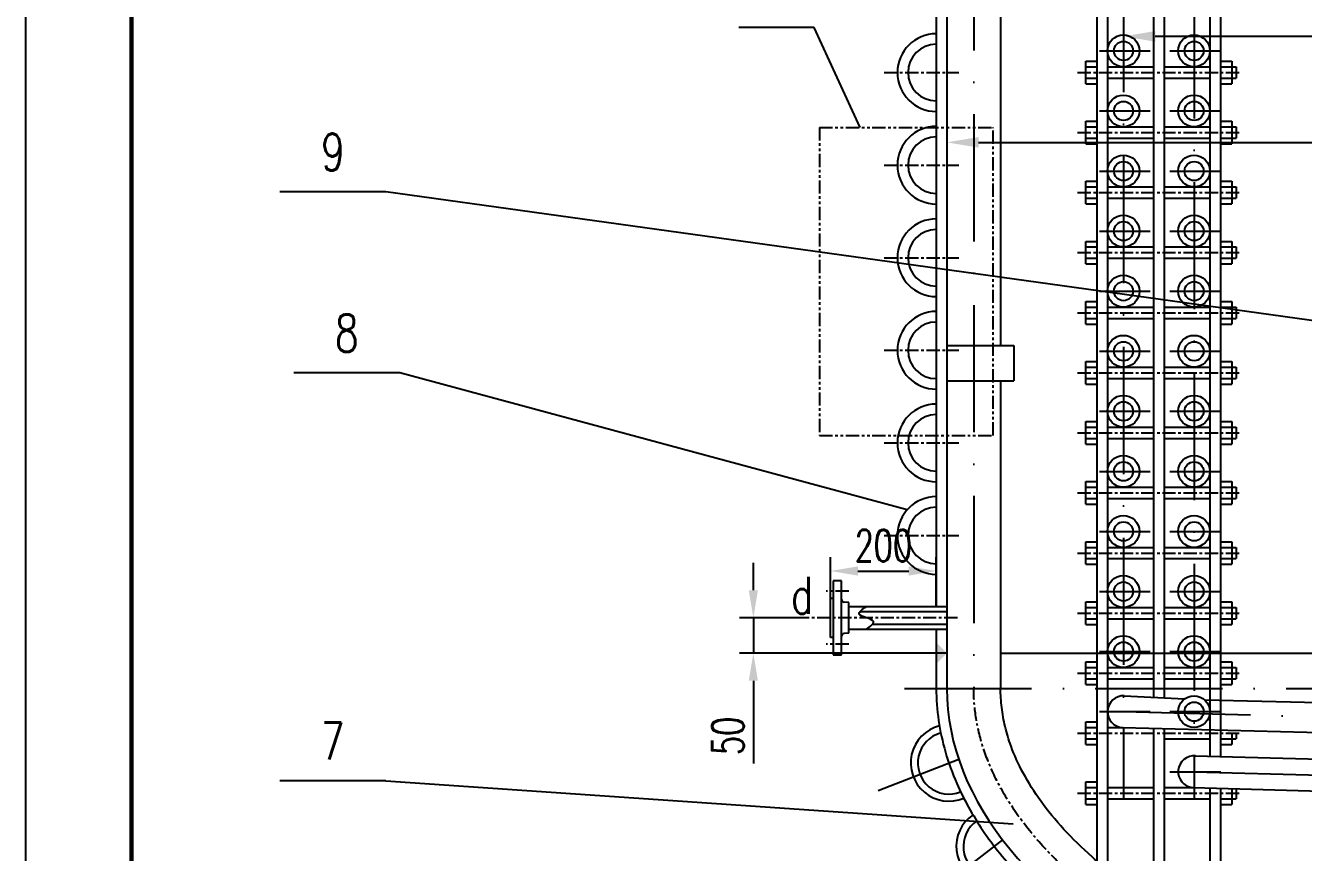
# Model space of a CAD drawing. Extents: x -20637 to -11727, y 16146 to 28761.
# Drawn here: x -20637 to -18828, y 22465 to 23635 of the extents above; entities that cross this region are included whole.
import ezdxf
from ezdxf.enums import TextEntityAlignment as Align

# ---------------------------------------------------------------- set-up
doc = ezdxf.new("R2010")
doc.units = 0
doc.header["$LTSCALE"] = 15
for name, pattern in [('ACAD_ISO10W100', [18, 12, -3, 0, -3]), ('CENTER', [2, 1.25, -0.25, 0.25, -0.25]), ('DASHDOT', [1, 0.5, -0.25, 0, -0.25]), ('PHANTOM', [2.5, 1.25, -0.25, 0.25, -0.25, 0.25, -0.25])]:
    doc.linetypes.add(name, pattern=pattern)
for name, color, linetype in [('ACHSEN', 7, 'DASHDOT'), ('CEN', 2, 'CENTER'), ('hgj', 1, 'Continuous'), ('hgjx', 2, 'CENTER'), ('hgjy', 7, 'Continuous'), ('K1', 4, 'Continuous'), ('tank', 1, 'Continuous'), ('tankx', 2, 'ACAD_ISO10W100'), ('tanky', 7, 'Continuous')]:
    doc.layers.add(name, color=color, linetype=linetype)
doc.styles.add('hzfs', font='simplex.shx', dxfattribs={"width": 0.7, "bigfont": 'hzfs.shx'})
doc.styles.get("Standard").update_dxf_attribs({"font": 'txt', "width": 0.7, "bigfont": 'hztxt.shx'})
doc.dimstyles.new('PVCAD$0', dxfattribs={"dimscale": 15, "dimtxt": 3, "dimasz": 3, "dimexe": 2, "dimexo": 1, "dimgap": 1, "dimtad": 1, "dimdec": 0, "dimzin": 0, "dimdsep": 46, "dimtxsty": 'hzfs', "dimcen": 0, "dimclrd": 4, "dimclre": 4, "dimclrt": 7, "dimadec": 0, "dimazin": 0, "dimtfac": 0.7, "dimtmove": 0, "dimatfit": 0, "dimfxl": 0, "dimarcsym": 0})
doc.dimstyles.get("Standard").update_dxf_attribs({"dimtxt": 0.18, "dimasz": 0.18, "dimexe": 0.18, "dimexo": 0.0625, "dimgap": 0.09, "dimtad": 0, "dimtih": 1, "dimtoh": 1, "dimdec": 4, "dimzin": 0, "dimdsep": 46, "dimtxsty": 'Standard', "dimcen": 0.09, "dimadec": 0, "dimazin": 0, "dimtfac": 1, "dimtdec": 4, "dimtofl": 0, "dimtmove": 0, "dimatfit": 3, "dimfxl": 0, "dimtolj": 1, "dimtzin": 0, "dimarcsym": 0})

# ---------------------------------------------------------------- blocks, each defined once
blk = doc.blocks.new('*D80')
at = {"layer": 'Defpoints', "color": 0}
for p in [(-19528, 22797.1), (-19607, 22747.1), (-19333, 22747.1)]:
    blk.add_point(p, dxfattribs=at)
at = {"layer": 'hgjy', "color": 4, "lineweight": -2}
for p, q in [((-19607, 22836.1), (-19607, 22875.1)), ((-19528, 22797.1), (-19626.5, 22797.1)), ((-19607, 22797.1), (-19607, 22747.1)), ((-19333, 22747.1), (-19626.5, 22747.1)), ((-19607, 22708.1), (-19607, 22591.1))]:
    blk.add_line(p, q, dxfattribs=at)
at = {"layer": 'hgjy', "color": 4}
for points in [[(-19613.5, 22836.1), (-19600.5, 22836.1), (-19607, 22797.1)], [(-19613.5, 22708.1), (-19600.5, 22708.1), (-19607, 22747.1)]]:
    blk.add_solid(points, dxfattribs=at)
at = {"layer": 'hgjy', "color": 7, "insert": (-19643, 22630.1), "char_height": 45, "attachment_point": 5, "rotation": 90, "style": 'hzfs'}
blk.add_mtext('\\A1;50', dxfattribs=at)
blk = doc.blocks.new('*D107')
at = {"layer": 'ACHSEN', "color": 4, "linetype": 'ByBlock', "lineweight": -2}
for p, q in [((-19333, 23534.7), (-19333, 23439.9)), ((-16933, 23534.7), (-16933, 23439.9)), ((-19288, 23469.9), (-16978, 23469.9))]:
    blk.add_line(p, q, dxfattribs=at)
at = {"layer": 'ACHSEN', "color": 4, "linetype": 'ByBlock'}
for points in [[(-19288, 23477.4), (-19288, 23462.4), (-19333, 23469.9)], [(-16978, 23477.4), (-16978, 23462.4), (-16933, 23469.9)]]:
    blk.add_solid(points, dxfattribs=at)
at = {"layer": 'Defpoints', "color": 0, "linetype": 'ByBlock'}
for p in [(-19333, 23549.7), (-16933, 23549.7), (-16933, 23469.9)]:
    blk.add_point(p, dxfattribs=at)
at = {"layer": 'ACHSEN', "color": 7, "linetype": 'ByBlock', "insert": (-18267.4, 23507.4), "char_height": 45, "attachment_point": 5, "style": 'hzfs'}
blk.add_mtext('%%C2400', dxfattribs=at)
blk = doc.blocks.new('*D112')
at = {"layer": 'Defpoints', "color": 0}
for p in [(-17183, 23664.4), (-19083, 23632.8), (-19083, 23619.9)]:
    blk.add_point(p, dxfattribs=at)
at = {"layer": 'tanky', "color": 4, "lineweight": -2}
for p, q in [((-17183, 23649.4), (-17183, 23589.9)), ((-19083, 23617.8), (-19083, 23589.9)), ((-17228, 23619.9), (-19038, 23619.9))]:
    blk.add_line(p, q, dxfattribs=at)
at = {"layer": 'tanky', "color": 4}
for points in [[(-19038, 23627.4), (-19038, 23612.4), (-19083, 23619.9)], [(-17228, 23627.4), (-17228, 23612.4), (-17183, 23619.9)]]:
    blk.add_solid(points, dxfattribs=at)
at = {"layer": 'tanky', "color": 7, "insert": (-18316.5, 23657.4), "char_height": 45, "attachment_point": 5, "style": 'hzfs'}
blk.add_mtext('%%C1900', dxfattribs=at)

msp = doc.modelspace()

# ---------------------------------------------------------------- linework, layer by layer
for p, q in [((-20637.40791, 28761.29449), (-20637.40791, 16146.29449)), ((-20637.40791, 28761.29449), (-20637.40791, 16146.29449)), ((-19520.82282, 23632.5066), (-19627.46277, 23632.5066)), ((-19455.79846, 23491.11253), (-19520.82282, 23632.5066)), ((-19117.11339, 23599.35727), (-19045.23264, 23599.35727)), ((-19017.11339, 23599.35727), (-18945.23264, 23599.35727)), ((-19117.11339, 23514.35727), (-19045.23264, 23514.35727)), ((-19017.11339, 23514.35727), (-18945.23264, 23514.35727)), ((-19117.11339, 23429.35727), (-19045.23264, 23429.35727)), ((-19017.11339, 23429.35727), (-18945.23264, 23429.35727)), ((-19117.11339, 23344.35727), (-19045.23264, 23344.35727)), ((-19017.11339, 23344.35727), (-18945.23264, 23344.35727)), ((-19117.11339, 23259.35727), (-19045.23264, 23259.35727)), ((-19017.11339, 23259.35727), (-18945.23264, 23259.35727)), ((-19117.11339, 23174.35727), (-19045.23264, 23174.35727)), ((-19017.11339, 23174.35727), (-18945.23264, 23174.35727)), ((-19117.11339, 23089.35727), (-19045.23264, 23089.35727)), ((-19017.11339, 23089.35727), (-18945.23264, 23089.35727)), ((-19117.11339, 23004.35727), (-19045.23264, 23004.35727)), ((-19017.11339, 23004.35727), (-18945.23264, 23004.35727)), ((-19117.11339, 22919.35727), (-19045.23264, 22919.35727)), ((-19017.11339, 22919.35727), (-18945.23264, 22919.35727)), ((-19117.11339, 22834.35727), (-19045.23264, 22834.35727)), ((-19017.11339, 22834.35727), (-18945.23264, 22834.35727)), ((-19117.11339, 22749.35727), (-19045.23264, 22749.35727)), ((-19017.11339, 22749.35727), (-18945.23264, 22749.35727)), ((-19117.11339, 22664.35727), (-19045.23264, 22664.35727)), ((-19017.11339, 22664.35727), (-18945.23264, 22664.35727)), ((-19430.16116, 22553.00705), (-19316.19829, 22597.17146)), ((-20127.31857, 22566.66134), (-19238.97097, 22505.53046)), ((-19017.11339, 22579.35727), (-18945.23264, 22579.35727)), ((-19348.48727, 22410.0575), (-19253.75716, 22482.75768))]:
    msp.add_line(p, q)
at = {"linetype": 'PHANTOM'}
for p, q in [((-19513.54624, 23491.11253), (-19513.54624, 23055.23117)), ((-19513.54624, 23491.11253), (-19267.33008, 23491.11253)), ((-19267.33008, 23055.23117), (-19267.33008, 23491.11253)), ((-19513.54624, 23055.23117), (-19267.33008, 23055.23117))]:
    msp.add_line(p, q, dxfattribs=at)
at = {"layer": 'CEN'}
msp.add_open_spline([(-18400.09384, 22150.44653), (-18425.68342, 22153.41863), (-18451.0671, 22156.81702), (-18526.42245, 22168.26681), (-18575.59827, 22177.57515), (-18665.89389, 22198.20627), (-18707.31826, 22209.21304), (-18785.91329, 22233.20755), (-18823.17645, 22246.12507), (-18892.83753, 22273.38689), (-18925.37491, 22287.65041), (-18985.2195, 22316.97213), (-19012.7168, 22331.94572), (-19063.14716, 22362.46988), (-19086.22091, 22377.9726), (-19128.92213, 22409.88146), (-19148.54487, 22426.28867), (-19181.13371, 22456.91604), (-19194.66206, 22471.03216), (-19219.15461, 22499.57391), (-19230.11904, 22513.99811), (-19249.45948, 22543.01378), (-19257.83776, 22557.60553), (-19272.02749, 22586.83859), (-19277.8413, 22601.48146), (-19286.95758, 22630.75049), (-19290.26119, 22645.37627), (-19294.09544, 22672.37995), (-19294.972, 22684.76019), (-19294.972, 22697.14089)], degree=3, knots=[4.9406200784, 4.9406200784, 4.9406200784, 4.9406200784, 5.0074188074, 5.0074188074, 5.1410162653, 5.1410162653, 5.2605469885, 5.2605469885, 5.3764826833, 5.3764826833, 5.4876492969, 5.4876492969, 5.5927613574, 5.5927613574, 5.6935120925, 5.6935120925, 5.7942628277, 5.7942628277, 5.8778712517, 5.8778712517, 5.9614796758, 5.9614796758, 6.0450880999, 6.0450880999, 6.1286965239, 6.1286965239, 6.212304948, 6.212304948, 6.2831853072, 6.2831853072, 6.2831853072, 6.2831853072], dxfattribs=at)
at = {"layer": 'hgj'}
for p, q in [((-19481.972, 22849.64089), (-19493.972, 22849.64089)), ((-19493.972, 22849.64089), (-19493.972, 22744.64089)), ((-19481.972, 22744.64089), (-19481.972, 22849.64089)), ((-19497.972, 22769.14089), (-19497.972, 22825.14089)), ((-19497.972, 22825.14089), (-19493.972, 22825.14089)), ((-19471.972, 22818.74089), (-19478.33055, 22819.31316)), ((-19471.972, 22775.54089), (-19471.972, 22818.74089)), ((-19471.972, 22813.14089), (-19332.972, 22813.14089)), ((-19455.61647, 22806.14089), (-19332.972, 22806.14089)), ((-19471.972, 22781.14089), (-19332.972, 22781.14089)), ((-19438.32754, 22788.14089), (-19332.972, 22788.14089)), ((-19493.972, 22769.14089), (-19497.972, 22769.14089)), ((-19471.972, 22775.54089), (-19478.33055, 22774.96862)), ((-19493.972, 22744.64089), (-19481.972, 22744.64089))]:
    msp.add_line(p, q, dxfattribs=at)
for centre, radius in [((-19082.972, 23599.35727), 22.5), ((-19082.972, 23599.35727), 13.5), ((-18982.972, 23599.35727), 22.5), ((-18982.972, 23599.35727), 13.5), ((-19082.972, 23514.35727), 22.5), ((-19082.972, 23514.35727), 13.5), ((-18982.972, 23514.35727), 22.5), ((-18982.972, 23514.35727), 13.5), ((-19082.972, 23429.35727), 22.5), ((-18982.972, 23429.35727), 22.5), ((-19082.972, 23429.35727), 13.5), ((-18982.972, 23429.35727), 13.5), ((-19082.972, 23344.35727), 22.5), ((-19082.972, 23344.35727), 13.5), ((-18982.972, 23344.35727), 22.5), ((-18982.972, 23344.35727), 13.5), ((-19082.972, 23259.35727), 22.5), ((-19082.972, 23259.35727), 13.5), ((-18982.972, 23259.35727), 22.5), ((-18982.972, 23259.35727), 13.5), ((-19082.972, 23174.35727), 22.5), ((-18982.972, 23174.35727), 22.5), ((-19082.972, 23174.35727), 13.5), ((-18982.972, 23174.35727), 13.5), ((-19082.972, 23089.35727), 22.5), ((-18982.972, 23089.35727), 22.5), ((-19082.972, 23089.35727), 13.5), ((-18982.972, 23089.35727), 13.5), ((-19082.972, 23004.35727), 22.5), ((-19082.972, 23004.35727), 13.5), ((-18982.972, 23004.35727), 22.5), ((-18982.972, 23004.35727), 13.5), ((-19082.972, 22919.35727), 22.5), ((-18982.972, 22919.35727), 22.5), ((-19082.972, 22919.35727), 13.5), ((-18982.972, 22919.35727), 13.5), ((-19082.972, 22834.35727), 22.5), ((-18982.972, 22834.35727), 22.5), ((-19082.972, 22834.35727), 13.5), ((-18982.972, 22834.35727), 13.5), ((-19082.972, 22749.35727), 22.5), ((-19082.972, 22749.35727), 13.5), ((-18982.972, 22749.35727), 22.5), ((-18982.972, 22749.35727), 13.5), ((-18982.972, 22664.35727), 22.5), ((-18982.972, 22664.35727), 13.5)]:
    msp.add_circle(centre, radius, dxfattribs=at)
for centre, radius, start, end in [((-19477.972, 22823.29705), 4, 180, 264.85723544), ((-19477.972, 22770.98472), 4, 95.14276456, 180), ((-19082.972, 22664.35727), 22.5, 87.0302527, 267.0302527), ((-18982.972, 22579.35727), 22.5, 84.42383779, 264.42383779)]:
    msp.add_arc(centre, radius, start, end, dxfattribs=at)
at = {"layer": 'hgjx'}
for p, q in [((-19421.86658, 23568.64089), (-19315.84507, 23568.64089)), ((-19421.86658, 23437.64089), (-19315.84507, 23437.64089)), ((-19421.86658, 23306.64089), (-19315.84507, 23306.64089)), ((-19421.86658, 23175.64089), (-19315.84507, 23175.64089)), ((-19421.86658, 23044.64089), (-19315.84507, 23044.64089)), ((-19421.86658, 22913.64089), (-19315.84507, 22913.64089)), ((-19471.972, 22834.64089), (-19503.972, 22834.64089)), ((-19317.972, 22797.14089), (-19527.972, 22797.14089)), ((-19471.972, 22759.64089), (-19503.972, 22759.64089))]:
    msp.add_line(p, q, dxfattribs=at)
at = {"layer": 'hgjy', "color": 1}
for p, q in [((-19136.472, 23584.85727), (-19120.472, 23584.85727)), ((-19136.472, 23552.85727), (-19136.472, 23584.85727)), ((-19136.472, 23576.85727), (-19120.472, 23576.85727)), ((-19105.472, 23576.85727), (-19040.472, 23576.85727)), ((-19025.472, 23576.85727), (-18960.472, 23576.85727)), ((-18945.472, 23584.85727), (-18929.972, 23584.85727)), ((-18945.472, 23584.85727), (-18929.972, 23584.85727)), ((-18945.472, 23584.85727), (-18929.472, 23584.85727)), ((-18945.472, 23584.85727), (-18929.472, 23584.85727)), ((-18945.472, 23576.85727), (-18929.972, 23576.85727)), ((-18945.472, 23576.85727), (-18929.972, 23576.85727)), ((-18945.472, 23576.85727), (-18930.20578, 23576.85727)), ((-18945.472, 23576.85727), (-18929.972, 23576.85727)), ((-18945.472, 23576.85727), (-18929.472, 23576.85727)), ((-18945.472, 23576.85727), (-18929.972, 23576.85727)), ((-18945.472, 23576.85727), (-18923.472, 23576.85727)), ((-18945.472, 23576.85727), (-18929.472, 23576.85727)), ((-18929.472, 23584.85727), (-18929.472, 23552.85727)), ((-18923.472, 23576.85727), (-18923.472, 23560.85727)), ((-19136.472, 23560.85727), (-19120.472, 23560.85727)), ((-19105.472, 23560.85727), (-19040.472, 23560.85727)), ((-19025.472, 23560.85727), (-18960.472, 23560.85727)), ((-18945.472, 23560.85727), (-18929.972, 23560.85727)), ((-18945.472, 23560.85727), (-18929.972, 23560.85727)), ((-18945.472, 23560.85727), (-18929.972, 23560.85727)), ((-18945.472, 23560.85727), (-18929.972, 23560.85727)), ((-18945.472, 23560.85727), (-18929.472, 23560.85727)), ((-18945.472, 23560.85727), (-18929.972, 23560.85727)), ((-18945.472, 23560.85727), (-18923.472, 23560.85727)), ((-18945.472, 23560.85727), (-18929.472, 23560.85727)), ((-19136.472, 23552.85727), (-19120.472, 23552.85727)), ((-18945.472, 23552.85727), (-18929.972, 23552.85727)), ((-18945.472, 23552.85727), (-18929.972, 23552.85727)), ((-18945.472, 23552.85727), (-18929.472, 23552.85727)), ((-18945.472, 23552.85727), (-18929.472, 23552.85727)), ((-19136.472, 23467.85727), (-19136.472, 23499.85727)), ((-19136.472, 23499.85727), (-19120.472, 23499.85727)), ((-19136.472, 23491.85727), (-19120.472, 23491.85727)), ((-19105.472, 23491.85727), (-19040.472, 23491.85727)), ((-19025.472, 23491.85727), (-18960.472, 23491.85727)), ((-18945.472, 23499.85727), (-18929.972, 23499.85727)), ((-18945.472, 23499.85727), (-18929.972, 23499.85727)), ((-18945.472, 23499.85727), (-18929.472, 23499.85727)), ((-18945.472, 23499.85727), (-18929.472, 23499.85727)), ((-18945.472, 23491.85727), (-18929.972, 23491.85727)), ((-18945.472, 23491.85727), (-18929.972, 23491.85727)), ((-18945.472, 23491.85727), (-18930.20578, 23491.85727)), ((-18945.472, 23491.85727), (-18929.972, 23491.85727)), ((-18945.472, 23491.85727), (-18929.472, 23491.85727)), ((-18945.472, 23491.85727), (-18929.972, 23491.85727)), ((-18945.472, 23491.85727), (-18923.472, 23491.85727)), ((-18945.472, 23491.85727), (-18929.472, 23491.85727)), ((-18929.472, 23499.85727), (-18929.472, 23467.85727)), ((-18923.472, 23491.85727), (-18923.472, 23475.85727)), ((-19136.472, 23475.85727), (-19120.472, 23475.85727)), ((-19136.472, 23467.85727), (-19120.472, 23467.85727)), ((-19105.472, 23475.85727), (-19040.472, 23475.85727)), ((-19025.472, 23475.85727), (-18960.472, 23475.85727)), ((-18945.472, 23475.85727), (-18929.972, 23475.85727)), ((-18945.472, 23475.85727), (-18929.972, 23475.85727)), ((-18945.472, 23475.85727), (-18929.972, 23475.85727)), ((-18945.472, 23475.85727), (-18929.972, 23475.85727)), ((-18945.472, 23475.85727), (-18929.472, 23475.85727)), ((-18945.472, 23475.85727), (-18929.972, 23475.85727)), ((-18945.472, 23475.85727), (-18923.472, 23475.85727)), ((-18945.472, 23475.85727), (-18929.472, 23475.85727)), ((-18945.472, 23467.85727), (-18929.972, 23467.85727)), ((-18945.472, 23467.85727), (-18929.972, 23467.85727)), ((-18945.472, 23467.85727), (-18929.472, 23467.85727)), ((-18945.472, 23467.85727), (-18929.472, 23467.85727)), ((-19136.472, 23414.85727), (-19120.472, 23414.85727)), ((-19136.472, 23382.85727), (-19136.472, 23414.85727)), ((-18945.472, 23414.85727), (-18929.472, 23414.85727)), ((-18945.472, 23414.85727), (-18929.472, 23414.85727)), ((-18945.472, 23414.85727), (-18929.972, 23414.85727)), ((-18945.472, 23414.85727), (-18929.972, 23414.85727)), ((-18929.472, 23414.85727), (-18929.472, 23382.85727)), ((-19136.472, 23406.85727), (-19120.472, 23406.85727)), ((-19105.472, 23406.85727), (-19040.472, 23406.85727)), ((-19025.472, 23406.85727), (-18960.472, 23406.85727)), ((-18945.472, 23406.85727), (-18929.472, 23406.85727)), ((-18945.472, 23406.85727), (-18923.472, 23406.85727)), ((-18945.472, 23406.85727), (-18929.972, 23406.85727)), ((-18945.472, 23406.85727), (-18929.472, 23406.85727)), ((-18945.472, 23406.85727), (-18929.972, 23406.85727)), ((-18945.472, 23406.85727), (-18930.20578, 23406.85727)), ((-18945.472, 23406.85727), (-18929.972, 23406.85727)), ((-18945.472, 23406.85727), (-18929.972, 23406.85727)), ((-18923.472, 23406.85727), (-18923.472, 23390.85727)), ((-19136.472, 23390.85727), (-19120.472, 23390.85727)), ((-19136.472, 23382.85727), (-19120.472, 23382.85727)), ((-19105.472, 23390.85727), (-19040.472, 23390.85727)), ((-19025.472, 23390.85727), (-18960.472, 23390.85727)), ((-18945.472, 23390.85727), (-18929.472, 23390.85727)), ((-18945.472, 23390.85727), (-18923.472, 23390.85727)), ((-18945.472, 23390.85727), (-18929.972, 23390.85727)), ((-18945.472, 23390.85727), (-18929.472, 23390.85727)), ((-18945.472, 23390.85727), (-18929.972, 23390.85727)), ((-18945.472, 23390.85727), (-18929.972, 23390.85727)), ((-18945.472, 23390.85727), (-18929.972, 23390.85727)), ((-18945.472, 23390.85727), (-18929.972, 23390.85727)), ((-18945.472, 23382.85727), (-18929.472, 23382.85727)), ((-18945.472, 23382.85727), (-18929.472, 23382.85727)), ((-18945.472, 23382.85727), (-18929.972, 23382.85727)), ((-18945.472, 23382.85727), (-18929.972, 23382.85727)), ((-19136.472, 23329.85727), (-19120.472, 23329.85727)), ((-19136.472, 23297.85727), (-19136.472, 23329.85727)), ((-19136.472, 23321.85727), (-19120.472, 23321.85727)), ((-19105.472, 23321.85727), (-19040.472, 23321.85727)), ((-19025.472, 23321.85727), (-18960.472, 23321.85727)), ((-18945.472, 23329.85727), (-18929.472, 23329.85727)), ((-18945.472, 23329.85727), (-18929.472, 23329.85727)), ((-18945.472, 23329.85727), (-18929.972, 23329.85727)), ((-18945.472, 23329.85727), (-18929.972, 23329.85727)), ((-18945.472, 23321.85727), (-18929.472, 23321.85727)), ((-18945.472, 23321.85727), (-18923.472, 23321.85727)), ((-18945.472, 23321.85727), (-18929.972, 23321.85727)), ((-18945.472, 23321.85727), (-18929.472, 23321.85727)), ((-18945.472, 23321.85727), (-18929.972, 23321.85727)), ((-18945.472, 23321.85727), (-18930.20578, 23321.85727)), ((-18945.472, 23321.85727), (-18929.972, 23321.85727)), ((-18945.472, 23321.85727), (-18929.972, 23321.85727)), ((-18929.472, 23329.85727), (-18929.472, 23297.85727)), ((-18923.472, 23321.85727), (-18923.472, 23305.85727)), ((-19136.472, 23305.85727), (-19120.472, 23305.85727)), ((-19105.472, 23305.85727), (-19040.472, 23305.85727)), ((-19025.472, 23305.85727), (-18960.472, 23305.85727)), ((-18945.472, 23305.85727), (-18929.472, 23305.85727)), ((-18945.472, 23305.85727), (-18923.472, 23305.85727)), ((-18945.472, 23305.85727), (-18929.972, 23305.85727)), ((-18945.472, 23305.85727), (-18929.472, 23305.85727)), ((-18945.472, 23305.85727), (-18929.972, 23305.85727)), ((-18945.472, 23305.85727), (-18929.972, 23305.85727)), ((-18945.472, 23305.85727), (-18929.972, 23305.85727)), ((-18945.472, 23305.85727), (-18929.972, 23305.85727)), ((-19136.472, 23297.85727), (-19120.472, 23297.85727)), ((-18945.472, 23297.85727), (-18929.472, 23297.85727)), ((-18945.472, 23297.85727), (-18929.472, 23297.85727)), ((-18945.472, 23297.85727), (-18929.972, 23297.85727)), ((-18945.472, 23297.85727), (-18929.972, 23297.85727)), ((-19136.472, 23244.85727), (-19120.472, 23244.85727)), ((-19136.472, 23212.85727), (-19136.472, 23244.85727)), ((-19136.472, 23236.85727), (-19120.472, 23236.85727)), ((-19105.472, 23236.85727), (-19040.472, 23236.85727)), ((-19025.472, 23236.85727), (-18960.472, 23236.85727)), ((-18945.472, 23244.85727), (-18929.472, 23244.85727)), ((-18945.472, 23244.85727), (-18929.472, 23244.85727)), ((-18945.472, 23244.85727), (-18929.972, 23244.85727)), ((-18945.472, 23244.85727), (-18929.972, 23244.85727)), ((-18945.472, 23236.85727), (-18929.472, 23236.85727)), ((-18945.472, 23236.85727), (-18923.472, 23236.85727)), ((-18945.472, 23236.85727), (-18929.972, 23236.85727)), ((-18945.472, 23236.85727), (-18929.472, 23236.85727)), ((-18945.472, 23236.85727), (-18929.972, 23236.85727)), ((-18945.472, 23236.85727), (-18930.20578, 23236.85727)), ((-18945.472, 23236.85727), (-18929.972, 23236.85727)), ((-18945.472, 23236.85727), (-18929.972, 23236.85727)), ((-18929.472, 23244.85727), (-18929.472, 23212.85727)), ((-18923.472, 23236.85727), (-18923.472, 23220.85727)), ((-19136.472, 23220.85727), (-19120.472, 23220.85727)), ((-19136.472, 23212.85727), (-19120.472, 23212.85727)), ((-19105.472, 23220.85727), (-19040.472, 23220.85727)), ((-19025.472, 23220.85727), (-18960.472, 23220.85727)), ((-18945.472, 23220.85727), (-18929.472, 23220.85727)), ((-18945.472, 23220.85727), (-18923.472, 23220.85727)), ((-18945.472, 23220.85727), (-18929.972, 23220.85727)), ((-18945.472, 23220.85727), (-18929.472, 23220.85727)), ((-18945.472, 23220.85727), (-18929.972, 23220.85727)), ((-18945.472, 23220.85727), (-18929.972, 23220.85727)), ((-18945.472, 23220.85727), (-18929.972, 23220.85727)), ((-18945.472, 23220.85727), (-18929.972, 23220.85727)), ((-18945.472, 23212.85727), (-18929.472, 23212.85727)), ((-18945.472, 23212.85727), (-18929.472, 23212.85727)), ((-18945.472, 23212.85727), (-18929.972, 23212.85727)), ((-18945.472, 23212.85727), (-18929.972, 23212.85727)), ((-19136.472, 23159.85727), (-19120.472, 23159.85727)), ((-19136.472, 23127.85727), (-19136.472, 23159.85727)), ((-18945.472, 23159.85727), (-18929.972, 23159.85727)), ((-18945.472, 23159.85727), (-18929.972, 23159.85727)), ((-18945.472, 23159.85727), (-18929.472, 23159.85727)), ((-18945.472, 23159.85727), (-18929.472, 23159.85727)), ((-18929.472, 23159.85727), (-18929.472, 23127.85727)), ((-19136.472, 23151.85727), (-19120.472, 23151.85727)), ((-19105.472, 23151.85727), (-19040.472, 23151.85727)), ((-19025.472, 23151.85727), (-18960.472, 23151.85727)), ((-18945.472, 23151.85727), (-18929.972, 23151.85727)), ((-18945.472, 23151.85727), (-18929.972, 23151.85727)), ((-18945.472, 23151.85727), (-18930.20578, 23151.85727)), ((-18945.472, 23151.85727), (-18929.972, 23151.85727)), ((-18945.472, 23151.85727), (-18929.472, 23151.85727)), ((-18945.472, 23151.85727), (-18929.972, 23151.85727)), ((-18945.472, 23151.85727), (-18923.472, 23151.85727)), ((-18945.472, 23151.85727), (-18929.472, 23151.85727)), ((-18923.472, 23151.85727), (-18923.472, 23135.85727)), ((-19136.472, 23135.85727), (-19120.472, 23135.85727)), ((-19136.472, 23127.85727), (-19120.472, 23127.85727)), ((-19105.472, 23135.85727), (-19040.472, 23135.85727)), ((-19025.472, 23135.85727), (-18960.472, 23135.85727)), ((-18945.472, 23135.85727), (-18929.972, 23135.85727)), ((-18945.472, 23135.85727), (-18929.972, 23135.85727)), ((-18945.472, 23135.85727), (-18929.972, 23135.85727)), ((-18945.472, 23135.85727), (-18929.972, 23135.85727)), ((-18945.472, 23135.85727), (-18929.472, 23135.85727)), ((-18945.472, 23135.85727), (-18929.972, 23135.85727)), ((-18945.472, 23135.85727), (-18923.472, 23135.85727)), ((-18945.472, 23135.85727), (-18929.472, 23135.85727)), ((-18945.472, 23127.85727), (-18929.972, 23127.85727)), ((-18945.472, 23127.85727), (-18929.972, 23127.85727)), ((-18945.472, 23127.85727), (-18929.472, 23127.85727)), ((-18945.472, 23127.85727), (-18929.472, 23127.85727)), ((-19136.472, 23074.85727), (-19120.472, 23074.85727)), ((-19136.472, 23042.85727), (-19136.472, 23074.85727)), ((-18945.472, 23074.85727), (-18929.972, 23074.85727)), ((-18945.472, 23074.85727), (-18929.972, 23074.85727)), ((-18945.472, 23074.85727), (-18929.472, 23074.85727)), ((-18945.472, 23074.85727), (-18929.472, 23074.85727)), ((-18929.472, 23074.85727), (-18929.472, 23042.85727)), ((-19136.472, 23066.85727), (-19120.472, 23066.85727)), ((-19136.472, 23050.85727), (-19120.472, 23050.85727)), ((-19105.472, 23066.85727), (-19040.472, 23066.85727)), ((-19105.472, 23050.85727), (-19040.472, 23050.85727)), ((-19025.472, 23066.85727), (-18960.472, 23066.85727)), ((-19025.472, 23050.85727), (-18960.472, 23050.85727)), ((-18945.472, 23066.85727), (-18929.972, 23066.85727)), ((-18945.472, 23066.85727), (-18929.972, 23066.85727)), ((-18945.472, 23066.85727), (-18930.20578, 23066.85727)), ((-18945.472, 23066.85727), (-18929.972, 23066.85727)), ((-18945.472, 23066.85727), (-18929.472, 23066.85727)), ((-18945.472, 23066.85727), (-18929.972, 23066.85727)), ((-18945.472, 23066.85727), (-18923.472, 23066.85727)), ((-18945.472, 23066.85727), (-18929.472, 23066.85727)), ((-18945.472, 23050.85727), (-18929.972, 23050.85727)), ((-18945.472, 23050.85727), (-18929.972, 23050.85727)), ((-18945.472, 23050.85727), (-18929.972, 23050.85727)), ((-18945.472, 23050.85727), (-18929.972, 23050.85727)), ((-18945.472, 23050.85727), (-18929.472, 23050.85727)), ((-18945.472, 23050.85727), (-18929.972, 23050.85727)), ((-18945.472, 23050.85727), (-18923.472, 23050.85727)), ((-18945.472, 23050.85727), (-18929.472, 23050.85727)), ((-18923.472, 23066.85727), (-18923.472, 23050.85727)), ((-19136.472, 23042.85727), (-19120.472, 23042.85727)), ((-18945.472, 23042.85727), (-18929.972, 23042.85727)), ((-18945.472, 23042.85727), (-18929.972, 23042.85727)), ((-18945.472, 23042.85727), (-18929.472, 23042.85727)), ((-18945.472, 23042.85727), (-18929.472, 23042.85727)), ((-19136.472, 22989.85727), (-19120.472, 22989.85727)), ((-19136.472, 22957.85727), (-19136.472, 22989.85727)), ((-19136.472, 22981.85727), (-19120.472, 22981.85727)), ((-19105.472, 22981.85727), (-19040.472, 22981.85727)), ((-19025.472, 22981.85727), (-18960.472, 22981.85727)), ((-18945.472, 22989.85727), (-18929.972, 22989.85727)), ((-18945.472, 22989.85727), (-18929.972, 22989.85727)), ((-18945.472, 22989.85727), (-18929.472, 22989.85727)), ((-18945.472, 22989.85727), (-18929.472, 22989.85727)), ((-18945.472, 22981.85727), (-18929.972, 22981.85727)), ((-18945.472, 22981.85727), (-18929.972, 22981.85727)), ((-18945.472, 22981.85727), (-18930.20578, 22981.85727)), ((-18945.472, 22981.85727), (-18929.972, 22981.85727)), ((-18945.472, 22981.85727), (-18929.472, 22981.85727)), ((-18945.472, 22981.85727), (-18929.972, 22981.85727)), ((-18945.472, 22981.85727), (-18923.472, 22981.85727)), ((-18945.472, 22981.85727), (-18929.472, 22981.85727)), ((-18929.472, 22989.85727), (-18929.472, 22957.85727)), ((-18923.472, 22981.85727), (-18923.472, 22965.85727)), ((-19136.472, 22965.85727), (-19120.472, 22965.85727)), ((-19105.472, 22965.85727), (-19040.472, 22965.85727)), ((-19025.472, 22965.85727), (-18960.472, 22965.85727)), ((-18945.472, 22965.85727), (-18929.972, 22965.85727)), ((-18945.472, 22965.85727), (-18929.972, 22965.85727)), ((-18945.472, 22965.85727), (-18929.972, 22965.85727)), ((-18945.472, 22965.85727), (-18929.972, 22965.85727)), ((-18945.472, 22965.85727), (-18929.472, 22965.85727)), ((-18945.472, 22965.85727), (-18929.972, 22965.85727)), ((-18945.472, 22965.85727), (-18923.472, 22965.85727)), ((-18945.472, 22965.85727), (-18929.472, 22965.85727)), ((-19136.472, 22957.85727), (-19120.472, 22957.85727)), ((-18945.472, 22957.85727), (-18929.972, 22957.85727)), ((-18945.472, 22957.85727), (-18929.972, 22957.85727)), ((-18945.472, 22957.85727), (-18929.472, 22957.85727)), ((-18945.472, 22957.85727), (-18929.472, 22957.85727)), ((-19136.472, 22904.85727), (-19120.472, 22904.85727)), ((-19136.472, 22872.85727), (-19136.472, 22904.85727)), ((-19136.472, 22896.85727), (-19120.472, 22896.85727)), ((-19105.472, 22896.85727), (-19040.472, 22896.85727)), ((-19025.472, 22896.85727), (-18960.472, 22896.85727)), ((-18945.472, 22904.85727), (-18929.472, 22904.85727)), ((-18945.472, 22904.85727), (-18929.472, 22904.85727)), ((-18945.472, 22904.85727), (-18929.972, 22904.85727)), ((-18945.472, 22904.85727), (-18929.972, 22904.85727)), ((-18945.472, 22896.85727), (-18929.472, 22896.85727)), ((-18945.472, 22896.85727), (-18923.472, 22896.85727)), ((-18945.472, 22896.85727), (-18929.972, 22896.85727)), ((-18945.472, 22896.85727), (-18929.472, 22896.85727)), ((-18945.472, 22896.85727), (-18929.972, 22896.85727)), ((-18945.472, 22896.85727), (-18930.20578, 22896.85727)), ((-18945.472, 22896.85727), (-18929.972, 22896.85727)), ((-18945.472, 22896.85727), (-18929.972, 22896.85727)), ((-18929.472, 22904.85727), (-18929.472, 22872.85727)), ((-18923.472, 22896.85727), (-18923.472, 22880.85727)), ((-19136.472, 22880.85727), (-19120.472, 22880.85727)), ((-19136.472, 22872.85727), (-19120.472, 22872.85727)), ((-19105.472, 22880.85727), (-19040.472, 22880.85727)), ((-19025.472, 22880.85727), (-18960.472, 22880.85727)), ((-18945.472, 22880.85727), (-18929.472, 22880.85727)), ((-18945.472, 22880.85727), (-18923.472, 22880.85727)), ((-18945.472, 22880.85727), (-18929.972, 22880.85727)), ((-18945.472, 22880.85727), (-18929.472, 22880.85727)), ((-18945.472, 22880.85727), (-18929.972, 22880.85727)), ((-18945.472, 22880.85727), (-18929.972, 22880.85727)), ((-18945.472, 22880.85727), (-18929.972, 22880.85727)), ((-18945.472, 22880.85727), (-18929.972, 22880.85727)), ((-18945.472, 22872.85727), (-18929.472, 22872.85727)), ((-18945.472, 22872.85727), (-18929.472, 22872.85727)), ((-18945.472, 22872.85727), (-18929.972, 22872.85727)), ((-18945.472, 22872.85727), (-18929.972, 22872.85727)), ((-19136.472, 22819.85727), (-19120.472, 22819.85727)), ((-19136.472, 22787.85727), (-19136.472, 22819.85727)), ((-18945.472, 22819.85727), (-18929.472, 22819.85727)), ((-18945.472, 22819.85727), (-18929.472, 22819.85727)), ((-18945.472, 22819.85727), (-18929.972, 22819.85727)), ((-18945.472, 22819.85727), (-18929.972, 22819.85727)), ((-18929.472, 22819.85727), (-18929.472, 22787.85727)), ((-19136.472, 22811.85727), (-19120.472, 22811.85727)), ((-19105.472, 22811.85727), (-19040.472, 22811.85727)), ((-19025.472, 22811.85727), (-18960.472, 22811.85727)), ((-18945.472, 22811.85727), (-18929.472, 22811.85727)), ((-18945.472, 22811.85727), (-18923.472, 22811.85727)), ((-18945.472, 22811.85727), (-18929.972, 22811.85727)), ((-18945.472, 22811.85727), (-18929.472, 22811.85727)), ((-18945.472, 22811.85727), (-18929.972, 22811.85727)), ((-18945.472, 22811.85727), (-18930.20578, 22811.85727)), ((-18945.472, 22811.85727), (-18929.972, 22811.85727)), ((-18945.472, 22811.85727), (-18929.972, 22811.85727)), ((-18923.472, 22811.85727), (-18923.472, 22795.85727)), ((-19136.472, 22795.85727), (-19120.472, 22795.85727)), ((-19136.472, 22787.85727), (-19120.472, 22787.85727)), ((-19105.472, 22795.85727), (-19040.472, 22795.85727)), ((-19025.472, 22795.85727), (-18960.472, 22795.85727)), ((-18945.472, 22795.85727), (-18929.472, 22795.85727)), ((-18945.472, 22795.85727), (-18923.472, 22795.85727)), ((-18945.472, 22795.85727), (-18929.972, 22795.85727)), ((-18945.472, 22795.85727), (-18929.472, 22795.85727)), ((-18945.472, 22795.85727), (-18929.972, 22795.85727)), ((-18945.472, 22795.85727), (-18929.972, 22795.85727)), ((-18945.472, 22795.85727), (-18929.972, 22795.85727)), ((-18945.472, 22795.85727), (-18929.972, 22795.85727)), ((-18945.472, 22787.85727), (-18929.472, 22787.85727)), ((-18945.472, 22787.85727), (-18929.472, 22787.85727)), ((-18945.472, 22787.85727), (-18929.972, 22787.85727)), ((-18945.472, 22787.85727), (-18929.972, 22787.85727)), ((-19136.472, 22734.85727), (-19120.472, 22734.85727)), ((-19136.472, 22702.85727), (-19136.472, 22734.85727)), ((-19136.472, 22726.85727), (-19120.472, 22726.85727)), ((-19105.472, 22726.85727), (-19040.472, 22726.85727)), ((-19025.472, 22726.85727), (-18960.472, 22726.85727)), ((-18945.472, 22734.85727), (-18929.472, 22734.85727)), ((-18945.472, 22734.85727), (-18929.472, 22734.85727)), ((-18945.472, 22734.85727), (-18929.972, 22734.85727)), ((-18945.472, 22734.85727), (-18929.972, 22734.85727)), ((-18945.472, 22726.85727), (-18929.472, 22726.85727)), ((-18945.472, 22726.85727), (-18923.472, 22726.85727)), ((-18945.472, 22726.85727), (-18929.972, 22726.85727)), ((-18945.472, 22726.85727), (-18929.472, 22726.85727)), ((-18945.472, 22726.85727), (-18929.972, 22726.85727)), ((-18945.472, 22726.85727), (-18930.20578, 22726.85727)), ((-18945.472, 22726.85727), (-18929.972, 22726.85727)), ((-18945.472, 22726.85727), (-18929.972, 22726.85727)), ((-18929.472, 22734.85727), (-18929.472, 22702.85727)), ((-18923.472, 22726.85727), (-18923.472, 22710.85727)), ((-19136.472, 22710.85727), (-19120.472, 22710.85727)), ((-19105.472, 22710.85727), (-19040.472, 22710.85727)), ((-19025.472, 22710.85727), (-18960.472, 22710.85727)), ((-18945.472, 22710.85727), (-18929.472, 22710.85727)), ((-18945.472, 22710.85727), (-18923.472, 22710.85727)), ((-18945.472, 22710.85727), (-18929.972, 22710.85727)), ((-18945.472, 22710.85727), (-18929.472, 22710.85727)), ((-18945.472, 22710.85727), (-18929.972, 22710.85727)), ((-18945.472, 22710.85727), (-18929.972, 22710.85727)), ((-18945.472, 22710.85727), (-18929.972, 22710.85727)), ((-18945.472, 22710.85727), (-18929.972, 22710.85727)), ((-19136.472, 22702.85727), (-19120.472, 22702.85727)), ((-18945.472, 22702.85727), (-18929.472, 22702.85727)), ((-18945.472, 22702.85727), (-18929.472, 22702.85727)), ((-18945.472, 22702.85727), (-18929.972, 22702.85727)), ((-18945.472, 22702.85727), (-18929.972, 22702.85727)), ((-19136.472, 22649.85727), (-19120.472, 22649.85727)), ((-19136.472, 22617.85727), (-19136.472, 22649.85727)), ((-19136.472, 22641.85727), (-19120.472, 22641.85727)), ((-19105.472, 22641.85727), (-19083.55524, 22641.85727)), ((-18929.472, 22633.86369), (-18929.472, 22617.85727)), ((-19136.472, 22625.85727), (-19120.472, 22625.85727)), ((-19136.472, 22617.85727), (-19120.472, 22617.85727)), ((-19025.472, 22625.85727), (-18960.472, 22625.85727)), ((-18945.472, 22625.85727), (-18929.972, 22625.85727)), ((-18945.472, 22625.85727), (-18929.972, 22625.85727)), ((-18945.472, 22625.85727), (-18929.972, 22625.85727)), ((-18945.472, 22625.85727), (-18929.972, 22625.85727)), ((-18945.472, 22625.85727), (-18929.472, 22625.85727)), ((-18945.472, 22625.85727), (-18929.972, 22625.85727)), ((-18945.472, 22625.85727), (-18923.472, 22625.85727)), ((-18945.472, 22625.85727), (-18929.472, 22625.85727)), ((-18945.472, 22617.85727), (-18929.972, 22617.85727)), ((-18945.472, 22617.85727), (-18929.972, 22617.85727)), ((-18945.472, 22617.85727), (-18929.472, 22617.85727)), ((-18945.472, 22617.85727), (-18929.472, 22617.85727)), ((-18923.472, 22633.55242), (-18923.472, 22625.85727)), ((-19136.472, 22532.85727), (-19136.472, 22564.85727)), ((-19136.472, 22564.85727), (-19120.472, 22564.85727)), ((-19136.472, 22556.85727), (-19120.472, 22556.85727)), ((-19105.472, 22556.85727), (-19040.472, 22556.85727)), ((-19025.472, 22556.85727), (-18984.06775, 22556.85727)), ((-18929.472, 22553.87108), (-18929.472, 22532.85727)), ((-18923.472, 22553.54002), (-18923.472, 22540.85727)), ((-19136.472, 22540.85727), (-19120.472, 22540.85727)), ((-19136.472, 22532.85727), (-19120.472, 22532.85727)), ((-19105.472, 22540.85727), (-19040.472, 22540.85727)), ((-19025.472, 22540.85727), (-18960.472, 22540.85727)), ((-18945.472, 22540.85727), (-18929.472, 22540.85727)), ((-18945.472, 22540.85727), (-18923.472, 22540.85727)), ((-18945.472, 22540.85727), (-18929.972, 22540.85727)), ((-18945.472, 22540.85727), (-18929.472, 22540.85727)), ((-18945.472, 22540.85727), (-18929.972, 22540.85727)), ((-18945.472, 22540.85727), (-18929.972, 22540.85727)), ((-18945.472, 22540.85727), (-18929.972, 22540.85727)), ((-18945.472, 22540.85727), (-18929.972, 22540.85727)), ((-18945.472, 22532.85727), (-18929.472, 22532.85727)), ((-18945.472, 22532.85727), (-18929.472, 22532.85727)), ((-18945.472, 22532.85727), (-18929.972, 22532.85727)), ((-18945.472, 22532.85727), (-18929.972, 22532.85727))]:
    msp.add_line(p, q, dxfattribs=at)
at = {"layer": 'hgjy', "linetype": 'CENTER'}
for p, q in [((-19147.85154, 23568.85727), (-18916.03739, 23568.85727)), ((-19147.85154, 23483.85727), (-18916.03739, 23483.85727)), ((-19147.85154, 23398.85727), (-18916.03739, 23398.85727)), ((-19147.85154, 23313.85727), (-18916.03739, 23313.85727)), ((-19147.85154, 23228.85727), (-18916.03739, 23228.85727)), ((-19147.85154, 23143.85727), (-18916.03739, 23143.85727)), ((-19147.85154, 23058.85727), (-18916.03739, 23058.85727)), ((-19147.85154, 22973.85727), (-18916.03739, 22973.85727)), ((-19147.85154, 22888.85727), (-18916.03739, 22888.85727)), ((-19147.85154, 22803.85727), (-18916.03739, 22803.85727)), ((-19147.85154, 22718.85727), (-18916.03739, 22718.85727)), ((-19147.85154, 22633.85727), (-18916.03739, 22633.85727)), ((-19147.85154, 22548.85727), (-18916.03739, 22548.85727))]:
    msp.add_line(p, q, dxfattribs=at)
at = {"layer": 'hgjy'}
for p, q in [((-20127.31857, 23399.91358), (-20277.31857, 23399.91358)), ((-18187.972, 23130.64537), (-20127.31857, 23399.91358)), ((-20107.69837, 23143.62263), (-20257.69837, 23143.62263)), ((-19389.43667, 22949.7751), (-20107.69837, 23143.62263)), ((-20127.31857, 22566.66134), (-20277.31857, 22566.66134))]:
    msp.add_line(p, q, dxfattribs=at)
at = {"layer": 'hgjy', "color": 4}
for p, q in [((-19497.972, 22825.14089), (-19497.972, 22882.86679)), ((-19347.972, 22813.14089), (-19347.972, 22882.86679)), ((-19458.972, 22863.36679), (-19386.972, 22863.36679))]:
    msp.add_line(p, q, dxfattribs=at)
at = {"layer": 'hgjy'}
msp.add_spline([(-19446.972, 22781.14089), (-19436.972, 22791.80755), (-19456.972, 22802.47422), (-19446.972, 22813.14089)], degree=3, dxfattribs=at)
at = {"layer": 'hgjy', "color": 4}
for points in [[(-19458.972, 22869.86679), (-19458.972, 22856.86679), (-19497.972, 22863.36679)], [(-19386.972, 22869.86679), (-19386.972, 22856.86679), (-19347.972, 22863.36679)]]:
    msp.add_solid(points, dxfattribs=at)
at = {"layer": 'K1', "const_width": 6}
msp.add_lwpolyline([(-20487.40791, 16296.29449), (-20487.40791, 28386.29449), (-11877.40791, 28386.29449), (-11877.40791, 16296.29449)], close=True, dxfattribs=at)
msp.add_lwpolyline([(-20487.40791, 16296.29449), (-20487.40791, 28386.29449), (-11877.40791, 28386.29449), (-11877.40791, 16296.29449)], close=True, dxfattribs=at)
at = {"layer": 'tank'}
for p, q in [((-19120.472, 24558.97481), (-19120.472, 22452.88807)), ((-19105.472, 24558.97481), (-19105.472, 22440.40034)), ((-19040.472, 24558.97481), (-19040.472, 22684.6827)), ((-19025.472, 24558.97481), (-19025.472, 22683.90452)), ((-18960.472, 24558.97481), (-18960.472, 22600.65001)), ((-18945.472, 24558.97481), (-18945.472, 22599.82236)), ((-19347.972, 24144.57977), (-19347.972, 22813.14089)), ((-19332.972, 24143.26744), (-19332.972, 22697.14089)), ((-19256.972, 24136.6183), (-19256.972, 23182.64089)), ((-19256.972, 23197.14089), (-19256.972, 23182.64089)), ((-19332.972, 23182.64089), (-19238.07066, 23182.64089)), ((-19238.07066, 23182.64089), (-19238.07066, 23132.64089)), ((-19332.972, 23132.64089), (-19238.07066, 23132.64089)), ((-19256.972, 23132.64089), (-19256.972, 22697.14089)), ((-19347.972, 22781.14089), (-19347.972, 22697.14089)), ((-19256.972, 22747.14089), (-18732.972, 22747.14089)), ((-19081.80631, 22686.82705), (-18996.4185, 22682.39727)), ((-18967.73095, 22680.90901), (-17396.472, 22644.43275)), ((-19084.1377, 22641.88749), (-17396.472, 22599.37223)), ((-19040.472, 22639.62218), (-19040.472, 22393.59259)), ((-19025.472, 22638.84401), (-19025.472, 22384.12476)), ((-18981.73241, 22601.8231), (-17396.472, 22559.39149)), ((-18984.2116, 22556.89144), (-17449.51798, 22515.74524)), ((-18960.472, 22555.58157), (-18960.472, 22347.44162)), ((-18945.472, 22554.75391), (-18945.472, 22339.83624))]:
    msp.add_line(p, q, dxfattribs=at)
for centre, radius, start, end in [((-19347.972, 23568.64089), 55, 90, 270), ((-19347.972, 23568.64089), 40, 90, 270), ((-19347.972, 23437.64089), 55, 90, 270), ((-19347.972, 23437.64089), 40, 90, 270), ((-19347.972, 23306.64089), 55, 90, 270), ((-19347.972, 23306.64089), 40, 90, 270), ((-19347.972, 23175.64089), 55, 90, 270), ((-19347.972, 23175.64089), 40, 90, 270), ((-19347.972, 23044.64089), 55, 90, 270), ((-19347.972, 23044.64089), 40, 90, 270), ((-19347.972, 22913.64089), 55, 90, 270), ((-19347.972, 22913.64089), 40, 90, 270), ((-19330.19752, 22591.74629), 54, 104.25512986, 292.99020068), ((-19330.19752, 22591.74629), 44, 105.11456082, 292.23536727), ((-19265.6566, 22473.62551), 54, 124.17929525, 310.34500635), ((-19265.6566, 22473.62551), 44, 124.80626252, 309.82606456)]:
    msp.add_arc(centre, radius, start, end, dxfattribs=at)
msp.add_ellipse((-18132.972, 22697.14089), major_axis=(-1200, 0), ratio=0.5, start_param=0, end_param=1.5257811255, dxfattribs=at)
for points, knots in [([(-19347.972, 22697.14089), (-19347.972, 22682.04555), (-19346.88587, 22666.95038), (-19342.55395, 22636.87034), (-19339.30834, 22621.8857), (-19330.6928, 22592.12849), (-19325.32312, 22577.35597), (-19309.02727, 22540.15998), (-19296.66699, 22517.94539), (-19267.23293, 22474.50025), (-19250.15947, 22453.26866), (-19211.55475, 22412.00988), (-19190.02327, 22391.98215), (-19142.78451, 22353.33291), (-19117.07699, 22334.7113), (-19061.80303, 22299.06664), (-19032.2365, 22282.04368), (-18969.60129, 22249.77853), (-18936.53264, 22234.53647), (-18867.29035, 22206.00137), (-18831.11681, 22192.70846), (-18756.09962, 22168.22183), (-18717.25612, 22157.02822), (-18637.36712, 22136.86875), (-18596.32182, 22127.90297), (-18512.52507, 22112.30331), (-18469.77384, 22105.66948), (-18383.08273, 22094.81135), (-18339.14306, 22090.58709), (-18259.07433, 22085.17055), (-18223.05891, 22083.55291), (-18186.972, 22082.745)], [0, 0, 0, 0, 0.0718825312, 0.0718825312, 0.1437650624, 0.1437650624, 0.2156475935, 0.2156475935, 0.3266174108, 0.3266174108, 0.437587228, 0.437587228, 0.5485570452, 0.5485570452, 0.6595268624, 0.6595268624, 0.7704966796, 0.7704966796, 0.8814664968, 0.8814664968, 0.992436314, 0.992436314, 1.1034061312, 1.1034061312, 1.2143759484, 1.2143759484, 1.3253457656, 1.3253457656, 1.4363155828, 1.4363155828, 1.5260611079, 1.5260611079, 1.5260611079, 1.5260611079]), ([(-18664.58002, 22237.61688), (-18692.57104, 22244.84455), (-18719.9159, 22252.63265), (-18777.75064, 22270.71529), (-18807.96009, 22281.20945), (-18868.20028, 22304.35894), (-18898.04823, 22317.12148), (-18954.61767, 22343.95615), (-18981.34033, 22358.03195), (-19026.10578, 22384.18474), (-19044.79043, 22396.06248), (-19074.18179, 22416.39761), (-19085.5068, 22424.71103), (-19107.07917, 22441.52594), (-19117.32874, 22450.02837), (-19141.68208, 22471.5462), (-19155.07638, 22484.64773), (-19179.30355, 22510.9746), (-19190.13459, 22524.1987), (-19209.25262, 22550.58879), (-19217.53758, 22563.75279), (-19231.65329, 22589.88428), (-19237.48225, 22602.84691), (-19245.5087, 22624.89323), (-19248.26742, 22634.03752), (-19252.65077, 22652.21049), (-19254.27637, 22661.24343), (-19256.43655, 22679.23174), (-19256.972, 22688.18397), (-19256.972, 22697.14089)], [5.1890797884, 5.1890797884, 5.1890797884, 5.1890797884, 5.2712027561, 5.2712027561, 5.3676767436, 5.3676767436, 5.4715023524, 5.4715023524, 5.5753279612, 5.5753279612, 5.6574026996, 5.6574026996, 5.7128179935, 5.7128179935, 5.7682332874, 5.7682332874, 5.8519554648, 5.8519554648, 5.9356776422, 5.9356776422, 6.0193998196, 6.0193998196, 6.103121997, 6.103121997, 6.1631704142, 6.1631704142, 6.2232188314, 6.2232188314, 6.2831853072, 6.2831853072, 6.2831853072, 6.2831853072])]:
    msp.add_open_spline(points, degree=3, knots=knots, dxfattribs=at)
at = {"layer": 'tankx'}
for p, q in [((-19294.972, 24590.26957), (-19294.972, 22697.14089)), ((-19082.972, 24531.06941), (-19082.972, 22539.75143)), ((-18982.972, 24494.19108), (-18982.972, 22539.75143)), ((-19392.972, 22697.14089), (-16872.972, 22697.14089)), ((-19082.972, 22664.35727), (-17378.31392, 22620.96048)), ((-18982.972, 22579.35727), (-17378.31392, 22535.85536))]:
    msp.add_line(p, q, dxfattribs=at)
at = {"layer": 'tanky'}
msp.add_solid([(-19332.972, 22747.14089), (-19347.972, 22762.14089), (-19347.972, 22732.14089)], dxfattribs=at)

# ---------------------------------------------------------------- texts
at = {"layer": 'hgjy', "style": 'hzfs', "width": 0.75}
for s, p in [('9', (-20202.31857, 23429.91358)), ('8', (-20182.69837, 23173.62263)), ('7', (-20202.31857, 22596.66134))]:
    msp.add_text(s, height=52.5, dxfattribs=at).set_placement(p, align=Align.CENTER)
msp.add_text('d', height=52.5, dxfattribs=at).set_placement((-19537.972, 22829.06175), align=Align.MIDDLE)
at = {"layer": 'hgjy', "color": 7, "insert": (-19422.972, 22899.36679), "char_height": 45, "attachment_point": 5, "style": 'hzfs'}
msp.add_mtext('200', dxfattribs=at)

# ---------------------------------------------------------------- dimensions: what is measured, and where the dimension line sits
at = {"layer": 'ACHSEN', "linetype": 'ByBlock'}
dim = msp.add_linear_dim(base=(-16932.972, 23469.93927), p1=(-19332.972, 23549.72871), p2=(-16932.972, 23549.72871), text='%%C<>', dimstyle='PVCAD$0', dxfattribs=at)
dim.commit()
dim.dimension.update_dxf_attribs({"geometry": '*D107', "text_midpoint": (-18267.35632, 23469.93927), "dimtype": 160})
at = {"layer": 'hgjy'}
dim = msp.add_linear_dim(base=(-19606.97806, 22747.14089), p1=(-19527.972, 22797.14089), p2=(-19332.972, 22747.14089), angle=90, dimstyle='Standard', override={"dimtxt": 45, "dimasz": 39, "dimexe": 19.5, "dimexo": 0, "dimgap": 13.5, "dimtad": 1, "dimtih": 0, "dimtoh": 0, "dimzin": 8, "dimtxsty": 'hzfs', "dimcen": 0, "dimclrd": 4, "dimclre": 4, "dimclrt": 7, "dimtfac": 0.7, "dimtofl": 1, "dimatfit": 2}, dxfattribs=at)
dim.commit()
dim.dimension.update_dxf_attribs({"geometry": '*D80', "text_midpoint": (-19642.97806, 22630.14089)})
at = {"layer": 'tanky'}
dim = msp.add_linear_dim(base=(-19082.972, 23619.88188), p1=(-17182.972, 23664.35727), p2=(-19082.972, 23632.78764), text='%%C<>', dimstyle='PVCAD$0', dxfattribs=at)
dim.commit()
dim.dimension.update_dxf_attribs({"geometry": '*D112', "text_midpoint": (-18316.50383, 23619.88188), "dimtype": 160})

doc.saveas('drawing.dxf')
